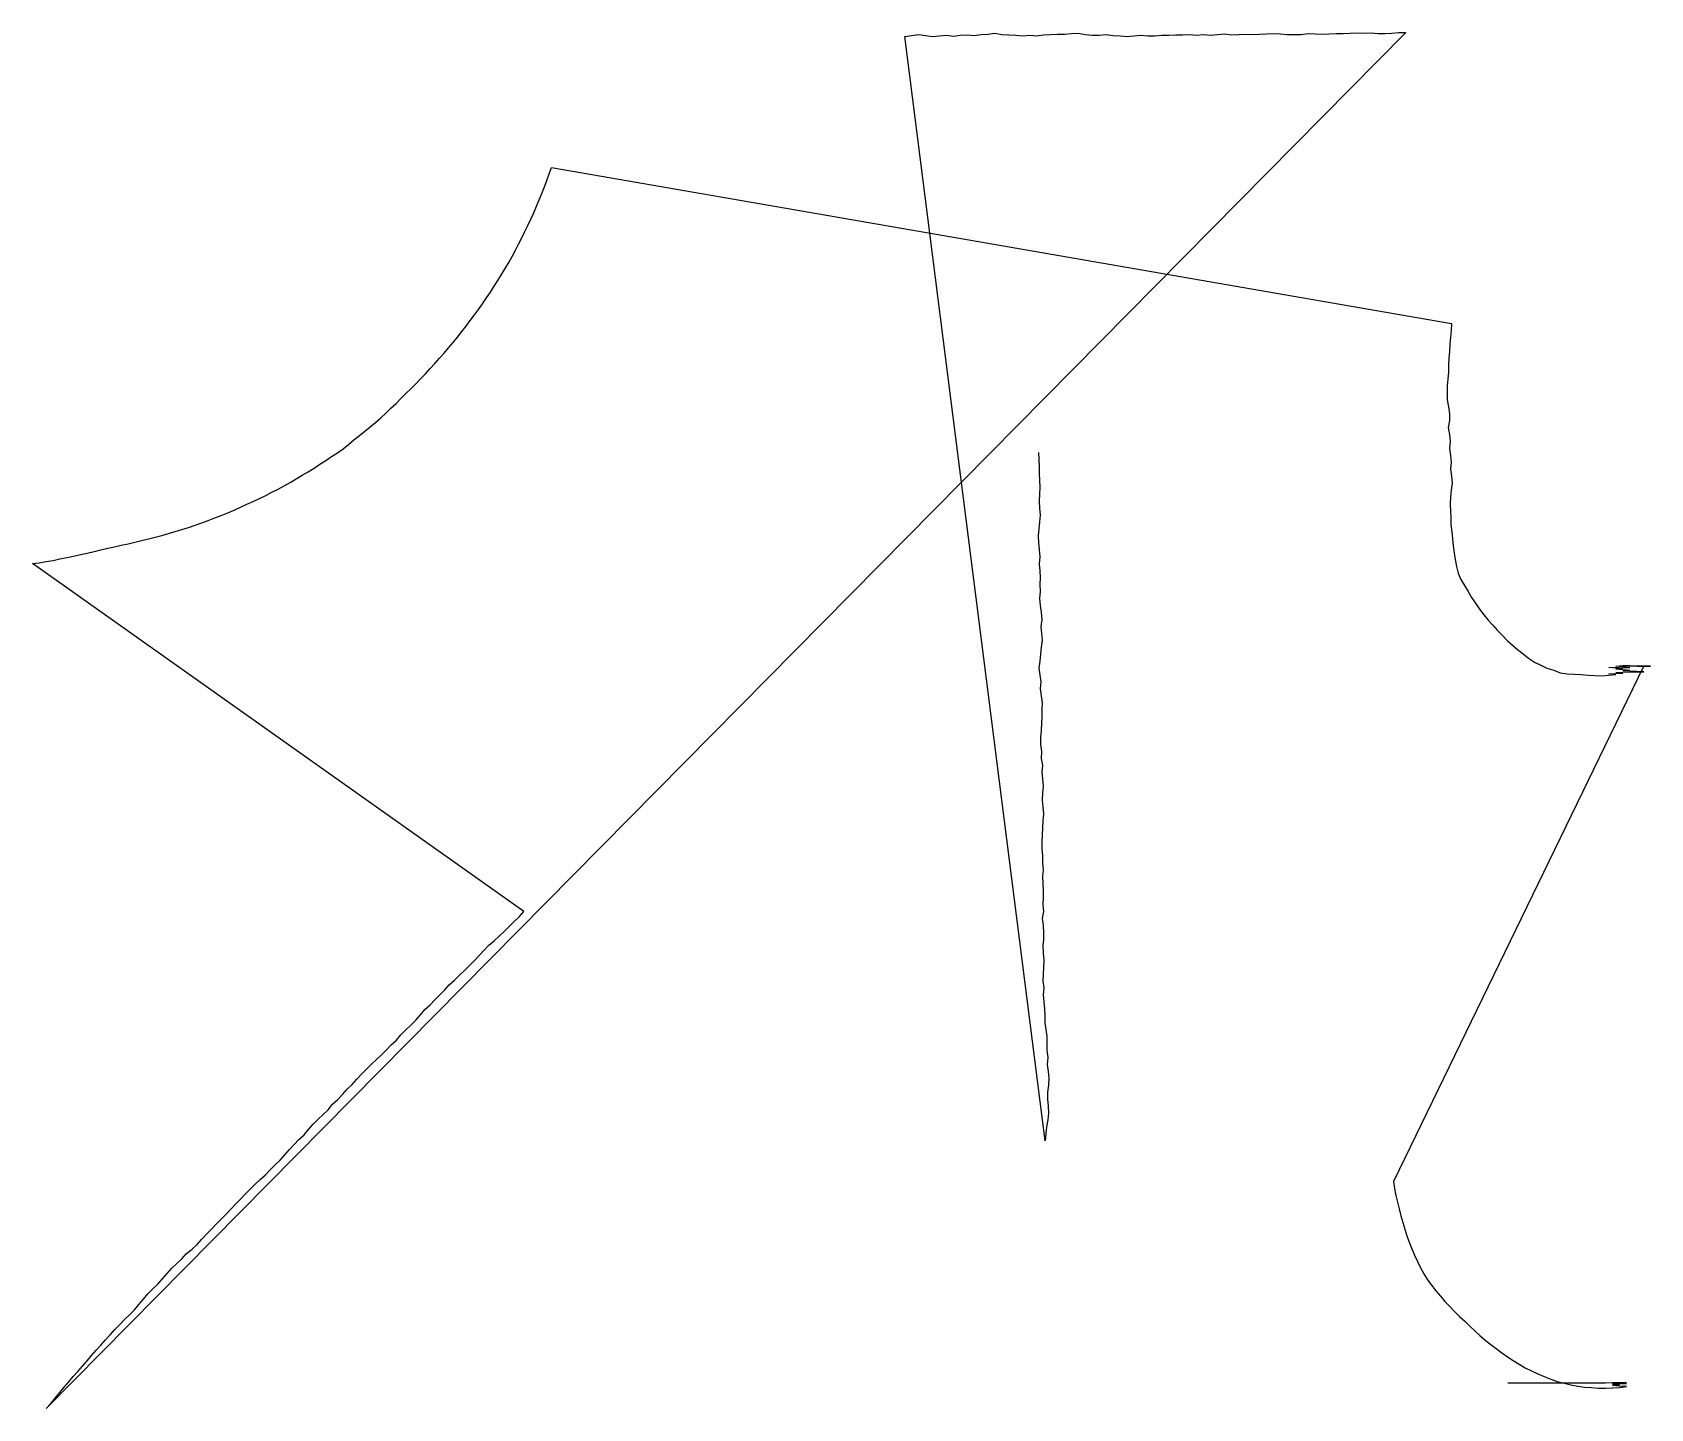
# Model space of a CAD drawing. Header units: inches. Extents: x 4.87 to 11.85, y 9.98 to 15.91.
import ezdxf

# ---------------------------------------------------------------- set-up
doc = ezdxf.new("R2010")
doc.units = ezdxf.units.IN
doc.layers.add('TRACE', color=7, linetype='Continuous')

msp = doc.modelspace()

# ---------------------------------------------------------------- linework, layer by layer
at = {"layer": 'TRACE'}
msp.add_lwpolyline([(9.2076, 14.1021), (9.2097, 14.072), (9.2112, 14.042), (9.2112, 14.012), (9.2121, 13.982), (9.2142, 13.952), (9.2129, 13.922), (9.2103, 13.892), (9.2121, 13.8621), (9.2159, 13.8323), (9.2118, 13.8025), (9.2101, 13.7726), (9.2067, 13.7427), (9.2077, 13.7126), (9.2111, 13.6826), (9.2144, 13.6526), (9.2113, 13.6226), (9.2133, 13.5926), (9.215, 13.5627), (9.2137, 13.5327), (9.2156, 13.5026), (9.2128, 13.4727), (9.2156, 13.4426), (9.219, 13.4127), (9.2217, 13.3826), (9.2182, 13.3527), (9.2213, 13.3227), (9.2244, 13.2926), (9.2201, 13.2628), (9.2168, 13.2329), (9.2134, 13.203), (9.2099, 13.1731), (9.2135, 13.1432), (9.2186, 13.1135), (9.2146, 13.0836), (9.2197, 13.0539), (9.2235, 13.0239), (9.223, 12.9939), (9.223, 12.964), (9.2207, 12.9339), (9.2202, 12.9039), (9.2171, 12.874), (9.2171, 12.8439), (9.2216, 12.814), (9.2199, 12.7841), (9.225, 12.7544), (9.222, 12.7244), (9.2252, 12.6945), (9.2285, 12.6645), (9.2246, 12.6347), (9.2237, 12.6046), (9.2272, 12.5746), (9.2301, 12.5446), (9.2268, 12.5146), (9.2253, 12.4845), (9.2242, 12.4544), (9.2222, 12.4244), (9.2222, 12.3944), (9.2253, 12.3643), (9.2253, 12.3343), (9.2278, 12.3043), (9.2247, 12.2743), (9.2272, 12.2444), (9.2285, 12.2143), (9.2285, 12.1843), (9.2267, 12.1543), (9.2289, 12.1242), (9.2244, 12.0945), (9.2277, 12.0645), (9.2294, 12.0344), (9.2294, 12.0045), (9.2261, 11.9745), (9.2282, 11.9445), (9.2305, 11.9145), (9.2297, 11.8845), (9.2279, 11.8546), (9.2267, 11.8246), (9.2305, 11.7947), (9.2288, 11.7648), (9.2316, 11.7349), (9.234, 11.705), (9.2357, 11.6749), (9.2347, 11.645), (9.2392, 11.6151), (9.2442, 11.5854), (9.2442, 11.5554), (9.2442, 11.5252), (9.2479, 11.4953), (9.2453, 11.4653), (9.2503, 11.4355), (9.2528, 11.4056), (9.2516, 11.3755), (9.2472, 11.3457), (9.2472, 11.3157), (9.2494, 11.2858), (9.2514, 11.2558), (9.2482, 11.2259), (9.2429, 11.1962), (9.2397, 11.1663), (9.2363, 11.1363), (8.6321, 15.8949), (8.662, 15.8982), (8.6918, 15.9028), (8.7216, 15.8986), (8.7514, 15.8944), (8.7815, 15.8967), (8.8114, 15.9001), (8.8412, 15.8962), (8.871, 15.9), (8.901, 15.9012), (8.9309, 15.8985), (8.9608, 15.9023), (8.9907, 15.9048), (9.0205, 15.9081), (9.0502, 15.9025), (9.0803, 15.9014), (9.1104, 15.9001), (9.1404, 15.8968), (9.1703, 15.9004), (9.2001, 15.8973), (9.23, 15.9008), (9.26, 15.9036), (9.29, 15.9042), (9.32, 15.905), (9.35, 15.9076), (9.3801, 15.9085), (9.4098, 15.9032), (9.4397, 15.8997), (9.4697, 15.8997), (9.4997, 15.9028), (9.5295, 15.8993), (9.5594, 15.8968), (9.5893, 15.8942), (9.6193, 15.8969), (9.6493, 15.8995), (9.6792, 15.897), (9.7092, 15.897), (9.7392, 15.8994), (9.7692, 15.8994), (9.7993, 15.9015), (9.8293, 15.901), (9.8593, 15.9029), (9.8893, 15.8997), (9.9193, 15.9023), (9.9493, 15.9001), (9.9793, 15.9026), (10.0093, 15.9052), (10.0393, 15.9019), (10.0694, 15.9031), (10.0995, 15.904), (10.1295, 15.9034), (10.1596, 15.9048), (10.1897, 15.9061), (10.2198, 15.9074), (10.2497, 15.9051), (10.2797, 15.9031), (10.3098, 15.9031), (10.3399, 15.9031), (10.3698, 15.9066), (10.3998, 15.9056), (10.4299, 15.9049), (10.46, 15.9055), (10.4901, 15.9071), (10.5202, 15.9076), (10.5503, 15.9089), (10.5804, 15.9096), (10.6105, 15.9081), (10.6405, 15.9095), (10.6705, 15.9074), (10.7006, 15.9074), (10.7307, 15.9084), (10.7607, 15.9116), (10.7908, 15.9121), (4.9324, 9.9822), (4.9522, 10.0049), (4.9716, 10.028), (4.991, 10.0511), (5.0106, 10.074), (5.0299, 10.0971), (5.0487, 10.1207), (5.0693, 10.1427), (5.0896, 10.1648), (5.1089, 10.1879), (5.1283, 10.211), (5.1475, 10.2342), (5.1684, 10.2558), (5.1885, 10.2783), (5.2084, 10.3009), (5.228, 10.3238), (5.2498, 10.3444), (5.2709, 10.3657), (5.2925, 10.3866), (5.3137, 10.4078), (5.3325, 10.4313), (5.352, 10.4543), (5.3715, 10.4772), (5.3928, 10.4984), (5.4144, 10.5192), (5.4341, 10.5418), (5.4538, 10.5646), (5.4738, 10.5869), (5.4954, 10.6077), (5.5174, 10.6282), (5.538, 10.65), (5.5614, 10.669), (5.5838, 10.689), (5.6032, 10.7121), (5.6233, 10.7344), (5.6446, 10.7555), (5.6656, 10.7769), (5.6867, 10.7983), (5.7077, 10.8197), (5.7282, 10.8416), (5.7484, 10.8639), (5.7699, 10.8848), (5.7908, 10.9064), (5.8111, 10.9284), (5.833, 10.949), (5.8548, 10.9696), (5.8771, 10.9897), (5.8976, 11.0117), (5.9188, 11.0328), (5.9407, 11.0533), (5.9604, 11.0761), (5.9805, 11.0985), (6.0011, 11.1203), (6.0218, 11.142), (6.0436, 11.1626), (6.0637, 11.1849), (6.0828, 11.2081), (6.1045, 11.2288), (6.1261, 11.2496), (6.148, 11.2702), (6.1671, 11.2934), (6.1889, 11.314), (6.2091, 11.3363), (6.229, 11.3588), (6.2516, 11.3786), (6.2714, 11.4012), (6.2913, 11.4237), (6.3131, 11.4443), (6.3337, 11.4661), (6.3558, 11.4863), (6.3774, 11.5072), (6.3989, 11.5281), (6.4196, 11.5498), (6.4419, 11.5699), (6.4612, 11.593), (6.4827, 11.6139), (6.5045, 11.6345), (6.5255, 11.656), (6.545, 11.679), (6.5642, 11.7022), (6.5865, 11.7223), (6.6069, 11.7443), (6.6282, 11.7654), (6.6498, 11.7862), (6.6696, 11.8088), (6.6919, 11.829), (6.714, 11.8493), (6.7357, 11.8699), (6.7563, 11.8918), (6.7781, 11.9124), (6.7984, 11.9345), (6.8189, 11.9565), (6.8392, 11.9785), (6.8623, 11.9978), (6.884, 12.0184), (6.9066, 12.0383), (6.9278, 12.0595), (6.9491, 12.0805), (6.9709, 12.1012), (6.9903, 12.1243), (4.8733, 13.6233), (4.9033, 13.6264), (4.9329, 13.6321), (4.9625, 13.6372), (4.9921, 13.6431), (5.0216, 13.649), (5.0512, 13.6548), (5.0805, 13.6617), (5.1099, 13.6682), (5.1392, 13.6753), (5.1685, 13.6822), (5.1978, 13.6893), (5.2272, 13.6954), (5.2564, 13.7021), (5.2857, 13.7085), (5.3149, 13.7154), (5.3441, 13.7223), (5.3733, 13.7294), (5.4023, 13.7369), (5.4312, 13.7449), (5.4602, 13.7526), (5.489, 13.7612), (5.5177, 13.7699), (5.5463, 13.7789), (5.5747, 13.7887), (5.603, 13.7986), (5.6311, 13.8089), (5.659, 13.82), (5.687, 13.8309), (5.7148, 13.8421), (5.7425, 13.8537), (5.7698, 13.8662), (5.7971, 13.8786), (5.8244, 13.8909), (5.8515, 13.9038), (5.8785, 13.9169), (5.9053, 13.9305), (5.9318, 13.9445), (5.9583, 13.9586), (5.9844, 13.9733), (6.0105, 13.9882), (6.0362, 14.0036), (6.0621, 14.0188), (6.0873, 14.0351), (6.1124, 14.0515), (6.1376, 14.0678), (6.1626, 14.0844), (6.1877, 14.1008), (6.2123, 14.1179), (6.2359, 14.1365), (6.2588, 14.156), (6.2822, 14.1747), (6.3056, 14.1936), (6.3292, 14.2121), (6.3521, 14.2315), (6.3747, 14.2512), (6.3967, 14.2717), (6.4181, 14.2928), (6.44, 14.3133), (6.4614, 14.3343), (6.4828, 14.3554), (6.5038, 14.3768), (6.5248, 14.3982), (6.5462, 14.4193), (6.5668, 14.4411), (6.5867, 14.4635), (6.607, 14.4857), (6.627, 14.5081), (6.647, 14.5304), (6.6662, 14.5535), (6.6857, 14.5763), (6.7049, 14.5993), (6.7238, 14.6226), (6.7421, 14.6464), (6.7598, 14.6707), (6.7779, 14.6946), (6.7957, 14.7187), (6.8132, 14.7431), (6.8303, 14.7678), (6.8469, 14.7927), (6.863, 14.8181), (6.8788, 14.8436), (6.8948, 14.869), (6.9104, 14.8946), (6.9256, 14.9204), (6.9401, 14.9467), (6.9544, 14.9731), (6.9681, 14.9998), (6.9818, 15.0265), (6.9949, 15.0536), (7.008, 15.0805), (7.0208, 15.1077), (7.0332, 15.135), (7.0449, 15.1627), (7.0565, 15.1904), (7.0679, 15.2182), (7.0791, 15.2461), (7.0897, 15.2741), (7.1003, 15.3022), (7.1105, 15.3304), (10.9876, 14.6583), (10.9864, 14.6281), (10.9837, 14.5983), (10.9799, 14.5684), (10.9788, 14.5384), (10.9759, 14.5084), (10.975, 14.4784), (10.9737, 14.4484), (10.9717, 14.4185), (10.9693, 14.3886), (10.9693, 14.3586), (10.9693, 14.3286), (10.9751, 14.2989), (10.9794, 14.2691), (10.9784, 14.2391), (10.9735, 14.2093), (10.9784, 14.1796), (10.9821, 14.1496), (10.9794, 14.1196), (10.9829, 14.0896), (10.9854, 14.0596), (10.9831, 14.0296), (10.9869, 13.9996), (10.9899, 13.9697), (10.9855, 13.9399), (10.9828, 13.9099), (10.9812, 13.8798), (10.9827, 13.8498), (10.9848, 13.8198), (10.9848, 13.7897), (10.9882, 13.7598), (10.991, 13.7298), (10.9944, 13.7), (10.9983, 13.6702), (11.0024, 13.6404), (11.0084, 13.611), (11.0154, 13.5817), (11.027, 13.554), (11.0437, 13.5288), (11.0588, 13.5027), (11.074, 13.4768), (11.0911, 13.452), (11.1084, 13.4273), (11.1262, 13.403), (11.145, 13.3795), (11.1652, 13.3573), (11.1858, 13.3355), (11.2067, 13.314), (11.2277, 13.2925), (11.2497, 13.2721), (11.2723, 13.2524), (11.2967, 13.2349), (11.3197, 13.2157), (11.3445, 13.1988), (11.3718, 13.1858), (11.3987, 13.1723), (11.4278, 13.1644), (11.4554, 13.1525), (11.4852, 13.1481), (11.5153, 13.1467), (11.5453, 13.1447), (11.5754, 13.1424), (11.6054, 13.1408), (11.6356, 13.1401), (11.6656, 13.1424), (11.6956, 13.145), (11.6656, 13.1478), (11.6956, 13.1501), (11.7257, 13.151), (11.6956, 13.1536), (11.7257, 13.1552), (11.7558, 13.1564), (11.7859, 13.1564), (11.816, 13.1575), (11.7858, 13.1585), (11.7557, 13.1598), (11.7256, 13.1621), (11.7557, 13.1632), (11.7256, 13.1657), (11.6956, 13.1685), (11.7257, 13.1695), (11.6956, 13.1722), (11.6656, 13.1751), (11.6957, 13.1766), (11.7256, 13.1743), (11.7556, 13.1761), (11.7256, 13.1789), (11.6955, 13.1815), (11.7255, 13.1842), (11.7556, 13.1842), (11.7855, 13.1819), (11.7553, 13.1826), (11.7853, 13.1826), (11.8153, 13.181), (11.7852, 13.1817), (11.8152, 13.1817), (11.8452, 13.1808), (11.8152, 13.1808), (11.7852, 13.1815), (11.8151, 13.1797), (10.7369, 10.9604), (10.7415, 10.9306), (10.7471, 10.9009), (10.7541, 10.8716), (10.7622, 10.8425), (10.7695, 10.8134), (10.7772, 10.7844), (10.7857, 10.7556), (10.7955, 10.7273), (10.8056, 10.6991), (10.8168, 10.6712), (10.8282, 10.6435), (10.8405, 10.6161), (10.8535, 10.5891), (10.8678, 10.5627), (10.8838, 10.5373), (10.9019, 10.5133), (10.9204, 10.4897), (10.9393, 10.4663), (10.9592, 10.4437), (10.98, 10.422), (11.0008, 10.4003), (11.0221, 10.3792), (11.0442, 10.3587), (11.066, 10.3381), (11.0877, 10.3174), (11.11, 10.2973), (11.1327, 10.2777), (11.1564, 10.2592), (11.1802, 10.2409), (11.2045, 10.2233), (11.2287, 10.2056), (11.2537, 10.1889), (11.2792, 10.1732), (11.3054, 10.1585), (11.3321, 10.1449), (11.3595, 10.1326), (11.387, 10.1208), (11.4149, 10.1096), (11.4429, 10.0988), (11.4721, 10.0914), (11.5013, 10.0841), (11.531, 10.0788), (11.5608, 10.0751), (11.5909, 10.0726), (11.621, 10.0711), (11.6511, 10.0711), (11.6812, 10.072), (11.7112, 10.0739), (11.7412, 10.0769), (11.7111, 10.079), (11.6811, 10.0819), (11.7111, 10.0839), (11.6811, 10.0864), (11.7112, 10.0877), (11.6812, 10.0892), (11.7112, 10.0898), (11.7412, 10.0911), (11.7111, 10.0911), (11.7411, 10.092), (11.7111, 10.092), (11.7411, 10.0928), (11.7111, 10.0921), (11.7411, 10.0928), (11.7111, 10.0918), (11.6811, 10.0918), (11.7111, 10.0908), (11.7411, 10.0914), (11.7111, 10.0914), (11.7411, 10.0923), (11.711, 10.0923), (11.741, 10.093), (11.711, 10.092), (11.681, 10.092), (11.711, 10.0912), (11.681, 10.0912), (11.711, 10.0904), (11.741, 10.0904), (11.7109, 10.0904), (11.6809, 10.0911), (11.7109, 10.0911), (11.7409, 10.092), (11.7109, 10.092), (11.7409, 10.0927), (11.7109, 10.0915), (11.6809, 10.0915), (11.7109, 10.0907), (11.7409, 10.0913), (11.7109, 10.0913), (11.6809, 10.0919), (11.7109, 10.0919), (11.7408, 10.0927), (11.7109, 10.0919), (11.6809, 10.0919), (11.7108, 10.0908), (11.6808, 10.0917), (11.7108, 10.0917), (11.6808, 10.0925), (11.7108, 10.0915), (11.7408, 10.0923), (11.7108, 10.0923), (11.7408, 10.0923), (11.7108, 10.0923), (11.6807, 10.0923), (11.7107, 10.0913), (11.6807, 10.0913), (11.7107, 10.0903), (11.6807, 10.091), (11.7107, 10.091), (11.7407, 10.0919), (11.7107, 10.0919), (11.7406, 10.0927), (11.7107, 10.0917), (11.6807, 10.0917), (11.7107, 10.0909), (11.6807, 10.0909), (11.7106, 10.0904), (11.7406, 10.0911), (11.7106, 10.0911), (11.7406, 10.092), (11.7106, 10.092), (11.6806, 10.0928), (11.7106, 10.0921), (11.6806, 10.0921), (11.7106, 10.0913), (11.7406, 10.092), (11.7105, 10.092), (11.7405, 10.0928), (11.7105, 10.0917), (11.7405, 10.0924), (11.7105, 10.0917), (11.7405, 10.0924), (11.7105, 10.0917), (11.6805, 10.0924), (11.7105, 10.0914), (11.7405, 10.0921), (11.7105, 10.0921), (11.6805, 10.0921), (11.7105, 10.0916), (11.6805, 10.0916), (11.7105, 10.0916), (11.7405, 10.0923), (11.7105, 10.0923), (11.7405, 10.0923), (11.7104, 10.0923), (11.7404, 10.0923), (11.7104, 10.0923), (11.7404, 10.0931), (11.7103, 10.0931), (11.6803, 10.0931), (11.6503, 10.0924), (11.6203, 10.0924), (11.5903, 10.0924), (11.5603, 10.0924), (11.5303, 10.0924), (11.5002, 10.0924), (11.4702, 10.0924), (11.4402, 10.0924), (11.4101, 10.0924), (11.3801, 10.0924), (11.3501, 10.0924), (11.3201, 10.0924), (11.29, 10.0924), (11.26, 10.0924), (11.23, 10.0924)], dxfattribs=at)

doc.saveas('drawing.dxf')
